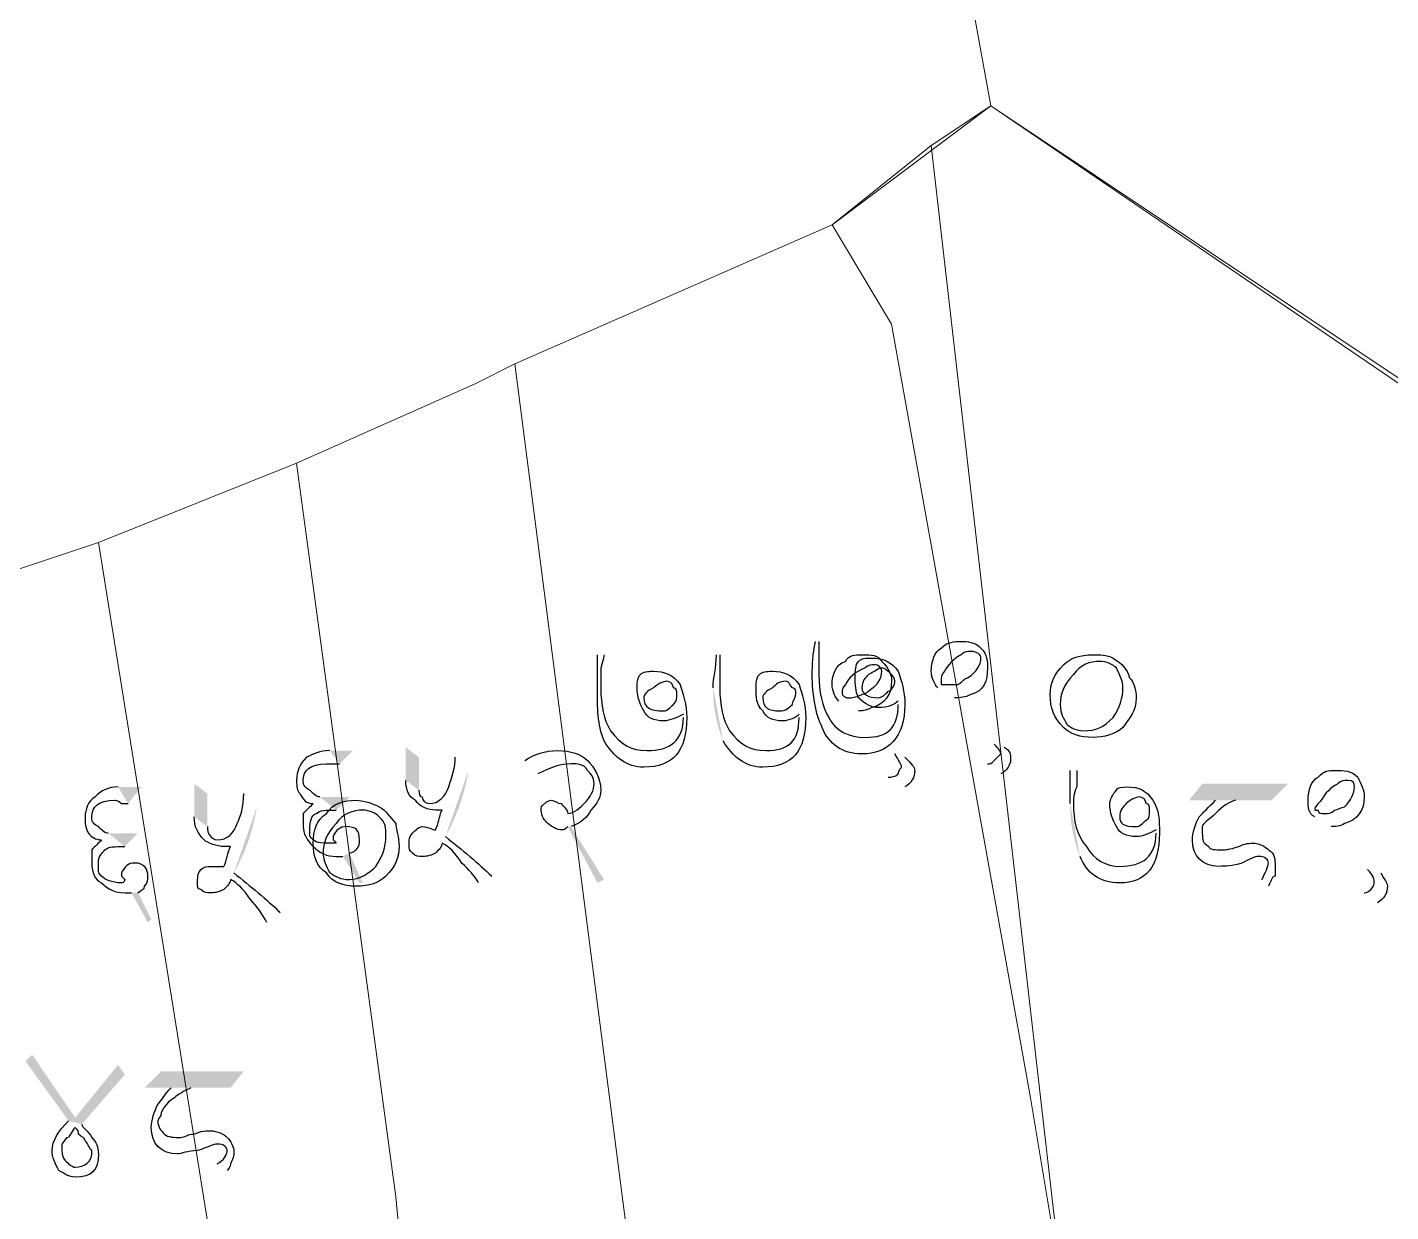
# Model space of a CAD drawing. Header units: metres. Extents: x 345912 to 349030, y 3061206 to 3061792.
# Drawn here: x 346026.87 to 346047.83, y 3061338.03 to 3061356.23 of the extents above; entities that cross this region are included whole.
import ezdxf

# ---------------------------------------------------------------- set-up
doc = ezdxf.new("R2010")
doc.units = ezdxf.units.M
doc.header["$MEASUREMENT"] = 0
doc.layers.add('PDF5_Geometry', color=7, linetype='Continuous')
doc.layers.add('PDF5_Solid Fills', color=7, linetype='Continuous')

msp = doc.modelspace()

# ---------------------------------------------------------------- hatches: boundary and pattern name
at = {"layer": 'PDF5_Solid Fills', "transparency": 33554559}
h = msp.add_hatch(color=256, dxfattribs=at)
h.paths.add_polyline_path([(346035.63413, 3061346.58483), (346035.73573, 3061346.58483)], flags=0)
h.paths.add_polyline_path([(346036.95493, 3061345.61963), (346036.95493, 3061345.67043)], flags=0)
h.paths.add_polyline_path([(346037.41213, 3061346.07683, 0.09913524), (346037.56453, 3061345.26403)], flags=0)
h.paths.add_polyline_path([(346037.46293, 3061346.58483), (346037.51373, 3061346.58483)], flags=0)
h.paths.add_polyline_path([(346038.73293, 3061345.61963), (346038.73293, 3061345.67043)], flags=0)
h.paths.add_polyline_path([(346039.64733, 3061345.72123), (346040.35853, 3061345.01003)], flags=0)
h.paths.add_polyline_path([(346040.35853, 3061344.55283), (346040.10453, 3061344.70523)], flags=0)
h.paths.add_polyline_path([(346040.20613, 3061345.06083), (346039.34253, 3061345.87363)], flags=0)
h = msp.add_hatch(color=256, dxfattribs=at)
h.paths.add_polyline_path([(346031.67174, 3061344.90844), (346031.87494, 3061345.11164), (346031.51934, 3061345.11164)], flags=0)
h.paths.add_polyline_path([(346031.72254, 3061343.48604), (346031.97654, 3061343.07964), (346032.02734, 3061343.07964), (346031.82414, 3061343.53684)], flags=0)
h.paths.add_polyline_path([(346031.62094, 3061344.19724), (346031.82414, 3061344.40044), (346031.36694, 3061344.40044)], flags=0)
h.paths.add_polyline_path([(346033.44974, 3061345.01004), (346033.65294, 3061344.80684)], flags=0)
h.paths.add_polyline_path([(346033.29734, 3061343.79084, 0.08894398), (346033.65294, 3061344.80684)], flags=0)
h.paths.add_polyline_path([(346034.00854, 3061343.18124), (346033.80534, 3061343.07964)], flags=0)
h.paths.add_polyline_path([(346032.68774, 3061344.65444), (346032.68774, 3061345.16244), (346032.89094, 3061345.01004), (346032.89094, 3061344.50204)], flags=0)
h.paths.add_polyline_path([(346034.71974, 3061344.75604), (346034.51654, 3061344.95924)], flags=0)
h.paths.add_polyline_path([(346035.22774, 3061343.94324), (346035.73574, 3061343.13044), (346035.63414, 3061343.07964), (346035.17694, 3061343.94324)], flags=0)
h = msp.add_hatch(color=256, dxfattribs=at)
h.paths.add_polyline_path([(346042.89854, 3061344.29884, 0.09913524), (346043.05094, 3061343.48604)], flags=0)
h.paths.add_polyline_path([(346042.89854, 3061344.80684), (346043.00014, 3061344.80684)], flags=0)
h.paths.add_polyline_path([(346044.21934, 3061343.84164), (346044.21934, 3061343.89244)], flags=0)
h.paths.add_polyline_path([(346045.13374, 3061344.34964), (346044.72734, 3061344.34964), (346044.93054, 3061344.60364), (346046.25134, 3061344.60364), (346045.99734, 3061344.34964), (346045.43854, 3061344.34964)], flags=0)
h.paths.add_polyline_path([(346045.94654, 3061343.02884), (346045.84494, 3061343.13044)], flags=0)
h.paths.add_polyline_path([(346046.91174, 3061343.94324), (346047.67374, 3061343.23204)], flags=0)
h.paths.add_polyline_path([(346047.62294, 3061342.77484), (346047.41974, 3061342.92724)], flags=0)
h.paths.add_polyline_path([(346047.47054, 3061343.28284), (346046.65774, 3061344.09564)], flags=0)
h = msp.add_hatch(color=256, dxfattribs=at)
h.paths.add_polyline_path([(346028.42054, 3061344.29884), (346028.62374, 3061344.55284), (346028.26814, 3061344.55284)], flags=0)
h.paths.add_polyline_path([(346028.47134, 3061342.92724), (346028.72534, 3061342.47004), (346028.77614, 3061342.52084), (346028.57294, 3061342.92724)], flags=0)
h.paths.add_polyline_path([(346028.36974, 3061343.63844), (346028.57294, 3061343.84164), (346028.11574, 3061343.84164)], flags=0)
h.paths.add_polyline_path([(346030.19854, 3061344.45124), (346030.40174, 3061344.24804)], flags=0)
h.paths.add_polyline_path([(346030.04614, 3061343.23204, 0.08894398), (346030.40174, 3061344.24804)], flags=0)
h.paths.add_polyline_path([(346030.75734, 3061342.62244), (346030.55414, 3061342.47004)], flags=0)
h.paths.add_polyline_path([(346029.43654, 3061344.09564), (346029.43654, 3061344.60364), (346029.63974, 3061344.45124), (346029.63974, 3061343.94324)], flags=0)
h = msp.add_hatch(color=256, dxfattribs=at)
h.paths.add_polyline_path([(346025.82974, 3061340.18403), (346026.08374, 3061340.43803), (346025.67734, 3061340.43803)], flags=0)
h.paths.add_polyline_path([(346025.88054, 3061338.81243), (346026.13454, 3061338.35523), (346026.18534, 3061338.40603), (346025.98214, 3061338.81243)], flags=0)
h.paths.add_polyline_path([(346025.77894, 3061339.52363), (346025.98214, 3061339.72683), (346025.52494, 3061339.72683)], flags=0)
h.paths.add_polyline_path([(346027.50614, 3061339.42203), (346026.84574, 3061340.33643), (346026.94734, 3061340.43803), (346027.60774, 3061339.47283), (346028.26814, 3061340.28563), (346028.36974, 3061340.13323), (346027.70934, 3061339.37123)], flags=0)
h.paths.add_polyline_path([(346029.08094, 3061339.93003), (346028.67454, 3061339.93003), (346028.92854, 3061340.18403), (346030.19854, 3061340.18403), (346029.99534, 3061339.93003), (346029.38574, 3061339.93003)], flags=0)
h.paths.add_polyline_path([(346029.94454, 3061338.66003), (346029.79214, 3061338.76163)], flags=0)

# ---------------------------------------------------------------- linework, layer by layer
at = {"layer": 'PDF5_Geometry', "lineweight": 9}
for points in [[(346046.25134, 3061383.36403), (346053.26174, 3061377.87764), (346055.09054, 3061376.04884), (346054.78574, 3061362.94243), (346053.56653, 3061357.45604), (346052.34733, 3061348.61683), (346049.29933, 3061349.83604), (346041.67933, 3061355.01764), (346040.46013, 3061361.72324), (346039.85054, 3061369.64803), (346041.67933, 3061377.26803), (346042.28894, 3061382.44963), (346042.89854, 3061385.49764)], [(346046.25134, 3061383.36403), (346053.26174, 3061377.87764), (346055.09054, 3061376.04884), (346054.78574, 3061362.94243), (346053.56653, 3061357.45604), (346052.34733, 3061348.61683), (346049.29933, 3061349.83604), (346041.67933, 3061355.01764), (346040.46013, 3061361.72324), (346039.85054, 3061369.64803), (346041.67933, 3061377.26803), (346042.28894, 3061382.44963), (346042.89854, 3061385.49764)], [(346049.90894, 3061336.72963), (346042.89854, 3061335.81523), (346040.76494, 3061354.40803), (346041.67933, 3061355.01764), (346048.08013, 3061350.75044)], [(346049.90894, 3061336.72963), (346042.89854, 3061335.81523), (346040.76494, 3061354.40803), (346041.67933, 3061355.01764), (346048.08013, 3061350.75044)], [(346042.89854, 3061335.81523), (346042.89854, 3061336.12004), (346042.28894, 3061339.77764), (346040.15534, 3061351.66485), (346039.24094, 3061353.18884), (346040.76494, 3061354.40803)], [(346042.89854, 3061335.81523), (346042.89854, 3061336.12004), (346042.28894, 3061339.77764), (346040.15534, 3061351.66485), (346039.24094, 3061353.18884), (346040.76494, 3061354.40803)], [(346042.89854, 3061335.81523), (346043.50814, 3061333.37683), (346036.80254, 3061332.15764), (346034.36414, 3061351.05523), (346039.24094, 3061353.18884), (346040.15534, 3061351.66485), (346042.28894, 3061339.77764), (346042.89854, 3061336.12004)], [(346042.89854, 3061335.81523), (346043.50814, 3061333.37683), (346036.80254, 3061332.15764), (346034.36414, 3061351.05523), (346039.24094, 3061353.18884), (346040.15534, 3061351.66485), (346042.28894, 3061339.77764), (346042.89854, 3061336.12004)], [(346036.80254, 3061332.15764), (346033.44974, 3061331.54803), (346033.14494, 3061331.85284), (346032.53534, 3061338.25365), (346031.01134, 3061349.53123), (346033.75454, 3061350.75044), (346034.36414, 3061351.05523)], [(346036.80254, 3061332.15764), (346033.44974, 3061331.54803), (346033.14494, 3061331.85284), (346032.53534, 3061338.25365), (346031.01134, 3061349.53123), (346033.75454, 3061350.75044), (346034.36414, 3061351.05523)], [(346033.44974, 3061331.54803), (346030.70653, 3061331.24324), (346027.96334, 3061348.31205), (346031.01134, 3061349.53123), (346032.53534, 3061338.25365), (346033.14494, 3061331.85284)], [(346033.44974, 3061331.54803), (346030.70653, 3061331.24324), (346027.96334, 3061348.31205), (346031.01134, 3061349.53123), (346032.53534, 3061338.25365), (346033.14494, 3061331.85284)], [(346030.70653, 3061331.24324), (346028.57293, 3061330.93844), (346026.74414, 3061330.63365), (346025.22013, 3061347.39764), (346027.96334, 3061348.31205)], [(346030.70653, 3061331.24324), (346028.57293, 3061330.93844), (346026.74414, 3061330.63365), (346025.22013, 3061347.39764), (346027.96334, 3061348.31205)]]:
    msp.add_lwpolyline(points, close=True, dxfattribs=at)
msp.add_lwpolyline([(346040.46013, 3061361.72324), (346041.67933, 3061355.01764), (346039.24094, 3061353.18884), (346034.36414, 3061351.05523), (346033.75454, 3061350.75044), (346031.01134, 3061349.53123), (346027.96334, 3061348.31205), (346025.22013, 3061347.39764), (346020.03854, 3061345.26403), (346018.20974, 3061345.26403), (346017.90494, 3061345.26403), (346017.90494, 3061344.95925), (346017.60013, 3061344.95925), (346016.99054, 3061344.95925), (346016.68574, 3061344.95925), (346016.38094, 3061344.95925), (346013.02814, 3061344.34963), (346011.80894, 3061343.13044), (346011.50414, 3061341.30164), (346009.98013, 3061340.38724)], dxfattribs=at)
msp.add_lwpolyline([(346040.46013, 3061361.72324), (346041.67933, 3061355.01764), (346039.24094, 3061353.18884), (346034.36414, 3061351.05523), (346033.75454, 3061350.75044), (346031.01134, 3061349.53123), (346027.96334, 3061348.31205), (346025.22013, 3061347.39764), (346020.03854, 3061345.26403), (346018.20974, 3061345.26403), (346017.90494, 3061345.26403), (346017.90494, 3061344.95925), (346017.60013, 3061344.95925), (346016.99054, 3061344.95925), (346016.68574, 3061344.95925), (346016.38094, 3061344.95925), (346013.02814, 3061344.34963), (346011.80894, 3061343.13044), (346011.50414, 3061341.30164), (346009.98013, 3061340.38724)], dxfattribs=at)
at = {"layer": 'PDF5_Geometry', "lineweight": 25}
for points in [[(346038.93613, 3061346.28005), (346038.93613, 3061346.43245), (346038.93613, 3061346.58485), (346038.98693, 3061346.78805)], [(346039.03773, 3061346.78805), (346039.03773, 3061346.73725), (346039.03773, 3061346.63565), (346039.03773, 3061346.53405)], [(346040.91733, 3061346.68645), (346041.01893, 3061346.78805), (346041.12053, 3061346.78805), (346041.22213, 3061346.78805)], [(346041.22213, 3061346.78805), (346041.32373, 3061346.78805), (346041.42533, 3061346.78805), (346041.52693, 3061346.68645)], [(346035.63413, 3061346.07683), (346035.63413, 3061346.22923), (346035.63413, 3061346.38163), (346035.63413, 3061346.58483)], [(346035.73573, 3061346.58483), (346035.73573, 3061346.53403), (346035.68493, 3061346.43243), (346035.68493, 3061346.33083)], [(346037.41213, 3061346.07683), (346037.41213, 3061346.22923), (346037.46293, 3061346.38163), (346037.46293, 3061346.58483)], [(346037.51373, 3061346.58483), (346037.51373, 3061346.53403), (346037.51373, 3061346.43243), (346037.51373, 3061346.33083)], [(346039.44413, 3061346.48323), (346039.49493, 3061346.58483), (346039.59653, 3061346.58483), (346039.69813, 3061346.58483)], [(346039.69813, 3061346.58483), (346039.85053, 3061346.58483), (346039.95213, 3061346.58483), (346040.00293, 3061346.48323)], [(346040.76493, 3061346.33085), (346040.76493, 3061346.48325), (346040.81573, 3061346.63565), (346040.91733, 3061346.68645)], [(346041.22213, 3061346.58485), (346041.12053, 3061346.53405), (346041.01893, 3061346.43245), (346040.96813, 3061346.33085)], [(346041.37453, 3061346.63565), (346041.32373, 3061346.63565), (346041.27293, 3061346.63565), (346041.22213, 3061346.58485)], [(346041.52693, 3061346.53405), (346041.52693, 3061346.58485), (346041.47613, 3061346.63565), (346041.37453, 3061346.63565)], [(346041.52693, 3061346.68645), (346041.62853, 3061346.58485), (346041.62853, 3061346.48325), (346041.62853, 3061346.38165)], [(346042.79693, 3061346.43245), (346042.89853, 3061346.53405), (346043.05093, 3061346.58485), (346043.25413, 3061346.58485)], [(346043.25413, 3061346.58485), (346043.35573, 3061346.58485), (346043.45733, 3061346.58485), (346043.55893, 3061346.53405)], [(346039.03773, 3061346.53405), (346039.03773, 3061346.43245), (346039.03773, 3061346.33085), (346039.03773, 3061346.28005)], [(346039.24093, 3061346.12763), (346039.24093, 3061346.28003), (346039.29173, 3061346.43243), (346039.44413, 3061346.48323)], [(346039.74893, 3061346.38163), (346039.59653, 3061346.33083), (346039.49493, 3061346.22923), (346039.44413, 3061346.12763)], [(346039.59653, 3061346.22925), (346039.59653, 3061346.33085), (346039.59653, 3061346.43245), (346039.64733, 3061346.48325)], [(346039.64733, 3061346.48325), (346039.69813, 3061346.53405), (346039.74893, 3061346.53405), (346039.85053, 3061346.53405)], [(346039.90133, 3061346.43243), (346039.85053, 3061346.43243), (346039.79973, 3061346.43243), (346039.74893, 3061346.38163)], [(346040.00293, 3061346.38165), (346039.95213, 3061346.38165), (346039.90133, 3061346.33085), (346039.79973, 3061346.28005)], [(346039.85053, 3061346.53405), (346040.00293, 3061346.53405), (346040.15533, 3061346.48325), (346040.25693, 3061346.33085)], [(346040.00293, 3061346.33083), (346040.00293, 3061346.38163), (346039.95213, 3061346.43243), (346039.90133, 3061346.43243)], [(346040.00293, 3061346.48323), (346040.10453, 3061346.38163), (346040.15533, 3061346.28003), (346040.15533, 3061346.17843)], [(346040.15533, 3061346.28005), (346040.10453, 3061346.33085), (346040.05373, 3061346.38165), (346040.00293, 3061346.38165)], [(346041.32373, 3061346.22925), (346041.47613, 3061346.33085), (346041.52693, 3061346.43245), (346041.52693, 3061346.53405)], [(346041.62853, 3061346.38165), (346041.62853, 3061346.17845), (346041.57773, 3061346.02605), (346041.37453, 3061345.97525)], [(346042.59373, 3061345.97525), (346042.59373, 3061346.12765), (346042.64453, 3061346.28005), (346042.79693, 3061346.43245)], [(346043.35573, 3061346.48325), (346043.20333, 3061346.48325), (346043.05093, 3061346.43245), (346042.94933, 3061346.28005)], [(346043.60973, 3061346.38165), (346043.55893, 3061346.43245), (346043.45733, 3061346.48325), (346043.35573, 3061346.48325)], [(346043.55893, 3061346.53405), (346043.71133, 3061346.43245), (346043.76213, 3061346.38165), (346043.81293, 3061346.22925)], [(346043.71133, 3061346.07685), (346043.71133, 3061346.17845), (346043.66053, 3061346.28005), (346043.60973, 3061346.38165)], [(346035.68493, 3061346.33083), (346035.68493, 3061346.22923), (346035.68493, 3061346.12763), (346035.68493, 3061346.07683)], [(346036.24373, 3061346.07683), (346036.24373, 3061346.12763), (346036.24373, 3061346.22923), (346036.29453, 3061346.28003)], [(346036.29453, 3061346.28003), (346036.34533, 3061346.33083), (346036.39613, 3061346.33083), (346036.49773, 3061346.33083)], [(346036.49773, 3061346.33083), (346036.65013, 3061346.33083), (346036.80253, 3061346.28003), (346036.90413, 3061346.12763)], [(346036.70093, 3061346.17843), (346036.65013, 3061346.17843), (346036.54853, 3061346.12763), (346036.49773, 3061346.07683)], [(346036.80253, 3061346.07683), (346036.80253, 3061346.12763), (346036.75173, 3061346.17843), (346036.70093, 3061346.17843)], [(346037.51373, 3061346.33083), (346037.51373, 3061346.22923), (346037.51373, 3061346.12763), (346037.51373, 3061346.07683)], [(346038.07253, 3061346.07683), (346038.07253, 3061346.12763), (346038.07253, 3061346.22923), (346038.12333, 3061346.28003)], [(346038.12333, 3061346.28003), (346038.17413, 3061346.33083), (346038.22493, 3061346.33083), (346038.32653, 3061346.33083)], [(346038.32653, 3061346.33083), (346038.47893, 3061346.33083), (346038.63133, 3061346.28003), (346038.73293, 3061346.12763)], [(346038.52973, 3061346.17843), (346038.42813, 3061346.17843), (346038.37733, 3061346.12763), (346038.32653, 3061346.07683)], [(346038.63133, 3061346.07683), (346038.58053, 3061346.12763), (346038.58053, 3061346.17843), (346038.52973, 3061346.17843)], [(346039.08853, 3061345.46725), (346038.98693, 3061345.67045), (346038.93613, 3061345.97525), (346038.93613, 3061346.28005)], [(346039.03773, 3061346.28005), (346039.03773, 3061346.02605), (346039.08853, 3061345.77205), (346039.19013, 3061345.61965)], [(346039.64733, 3061345.92445), (346039.59653, 3061346.02605), (346039.59653, 3061346.12765), (346039.59653, 3061346.22925)], [(346039.79973, 3061346.28005), (346039.74893, 3061346.22925), (346039.69813, 3061346.17845), (346039.69813, 3061346.07685)], [(346039.79973, 3061346.02603), (346039.95213, 3061346.12763), (346040.00293, 3061346.22923), (346040.00293, 3061346.33083)], [(346040.15533, 3061346.17843), (346040.15533, 3061345.97523), (346040.05373, 3061345.82283), (346039.85053, 3061345.77203)], [(346040.10453, 3061346.02605), (346040.15533, 3061346.02605), (346040.20613, 3061346.12765), (346040.20613, 3061346.17845)], [(346040.20613, 3061346.17845), (346040.20613, 3061346.22925), (346040.15533, 3061346.28005), (346040.15533, 3061346.28005)], [(346040.25693, 3061346.33085), (346040.30773, 3061346.17845), (346040.35853, 3061346.02605), (346040.35853, 3061345.82285)], [(346040.86653, 3061346.07685), (346040.81573, 3061346.12765), (346040.76493, 3061346.22925), (346040.76493, 3061346.33085)], [(346040.96813, 3061346.33085), (346040.91733, 3061346.28005), (346040.91733, 3061346.22925), (346040.91733, 3061346.17845)], [(346040.91733, 3061346.17845), (346040.91733, 3061346.17845), (346040.91733, 3061346.17845), (346040.91733, 3061346.12765)], [(346041.17133, 3061346.12765), (346041.27293, 3061346.17845), (346041.27293, 3061346.22925), (346041.32373, 3061346.22925)], [(346042.94933, 3061346.28005), (346042.79693, 3061346.12765), (346042.74613, 3061345.97525), (346042.74613, 3061345.82285)], [(346043.81293, 3061346.22925), (346043.86373, 3061346.17845), (346043.91453, 3061346.07685), (346043.91453, 3061345.92445)], [(346035.73573, 3061345.26403), (346035.63413, 3061345.51803), (346035.63413, 3061345.77203), (346035.63413, 3061346.07683)], [(346035.68493, 3061346.07683), (346035.68493, 3061345.82283), (346035.73573, 3061345.56883), (346035.83733, 3061345.41643)], [(346036.34533, 3061345.72123), (346036.29453, 3061345.82283), (346036.24373, 3061345.92443), (346036.24373, 3061346.07683)], [(346036.49773, 3061346.07683), (346036.39613, 3061346.02603), (346036.34533, 3061345.97523), (346036.34533, 3061345.92443)], [(346036.85333, 3061345.97523), (346036.85333, 3061346.02603), (346036.85333, 3061346.07683), (346036.80253, 3061346.07683)], [(346036.80253, 3061345.82283), (346036.85333, 3061345.87363), (346036.85333, 3061345.92443), (346036.85333, 3061345.97523)], [(346036.90413, 3061346.12763), (346036.95493, 3061345.97523), (346037.00573, 3061345.82283), (346037.00573, 3061345.61963)], [(346037.51373, 3061346.07683), (346037.51373, 3061345.82283), (346037.56453, 3061345.56883), (346037.66613, 3061345.41643)], [(346038.17413, 3061345.72123), (346038.07253, 3061345.82283), (346038.07253, 3061345.92443), (346038.07253, 3061346.07683)], [(346038.32653, 3061346.07683), (346038.22493, 3061346.02603), (346038.17413, 3061345.97523), (346038.17413, 3061345.92443)], [(346038.68213, 3061345.97523), (346038.68213, 3061346.02603), (346038.68213, 3061346.07683), (346038.63133, 3061346.07683)], [(346038.63133, 3061345.82283), (346038.63133, 3061345.87363), (346038.68213, 3061345.92443), (346038.68213, 3061345.97523)], [(346038.73293, 3061346.12763), (346038.78373, 3061345.97523), (346038.83453, 3061345.82283), (346038.83453, 3061345.61963)], [(346039.34253, 3061345.87363), (346039.29173, 3061345.92443), (346039.24093, 3061346.02603), (346039.24093, 3061346.12763)], [(346039.44413, 3061346.12763), (346039.39333, 3061346.07683), (346039.39333, 3061346.02603), (346039.39333, 3061346.02603)], [(346039.39333, 3061346.02603), (346039.39333, 3061345.97523), (346039.39333, 3061345.97523), (346039.39333, 3061345.97523)], [(346039.39333, 3061345.97523), (346039.44413, 3061345.92443), (346039.44413, 3061345.92443), (346039.49493, 3061345.92443)], [(346039.49493, 3061345.92443), (346039.54573, 3061345.92443), (346039.59653, 3061345.92443), (346039.69813, 3061345.97523)], [(346039.69813, 3061346.07685), (346039.69813, 3061345.97525), (346039.79973, 3061345.92445), (346039.95213, 3061345.92445)], [(346039.69813, 3061345.97523), (346039.74893, 3061345.97523), (346039.79973, 3061346.02603), (346039.79973, 3061346.02603)], [(346039.95213, 3061345.92445), (346040.00293, 3061345.92445), (346040.05373, 3061345.97525), (346040.10453, 3061346.02605)], [(346040.91733, 3061346.12765), (346040.96813, 3061346.12765), (346040.96813, 3061346.12765), (346041.01893, 3061346.12765)], [(346041.01893, 3061346.12765), (346041.06973, 3061346.12765), (346041.12053, 3061346.12765), (346041.17133, 3061346.12765)], [(346041.37453, 3061345.97525), (346041.27293, 3061345.92445), (346041.22213, 3061345.92445), (346041.12053, 3061345.92445)], [(346042.79693, 3061345.46725), (346042.64453, 3061345.61965), (346042.59373, 3061345.77205), (346042.59373, 3061345.97525)], [(346043.55893, 3061345.61965), (346043.66053, 3061345.77205), (346043.71133, 3061345.92445), (346043.71133, 3061346.07685)], [(346036.34533, 3061345.92443), (346036.34533, 3061345.77203), (346036.44693, 3061345.72123), (346036.65013, 3061345.72123)], [(346036.65013, 3061345.72123), (346036.70093, 3061345.72123), (346036.75173, 3061345.77203), (346036.80253, 3061345.82283)], [(346038.17413, 3061345.92443), (346038.17413, 3061345.77203), (346038.27573, 3061345.72123), (346038.42813, 3061345.72123)], [(346038.42813, 3061345.72123), (346038.52973, 3061345.72123), (346038.58053, 3061345.77203), (346038.63133, 3061345.82283)], [(346039.95213, 3061345.77205), (346039.85053, 3061345.77205), (346039.74893, 3061345.82285), (346039.64733, 3061345.92445)], [(346039.85053, 3061345.77203), (346039.74893, 3061345.72123), (346039.69813, 3061345.72123), (346039.64733, 3061345.72123)], [(346040.35853, 3061345.82285), (346040.35853, 3061345.31485), (346040.10453, 3061345.06085), (346039.69813, 3061345.06085)], [(346039.74893, 3061345.31485), (346040.10453, 3061345.31485), (346040.25693, 3061345.46725), (346040.25693, 3061345.82285)], [(346040.25693, 3061345.87365), (346040.20613, 3061345.82285), (346040.10453, 3061345.77205), (346039.95213, 3061345.77205)], [(346042.74613, 3061345.82285), (346042.74613, 3061345.67045), (346042.79693, 3061345.61965), (346042.84773, 3061345.51805)], [(346043.91453, 3061345.92445), (346043.91453, 3061345.72125), (346043.81293, 3061345.61965), (346043.71133, 3061345.46725)], [(346036.65013, 3061345.56883), (346036.49773, 3061345.56883), (346036.39613, 3061345.61963), (346036.34533, 3061345.72123)], [(346037.00573, 3061345.61963), (346037.00573, 3061345.11163), (346036.80253, 3061344.85763), (346036.34533, 3061344.85763)], [(346036.39613, 3061345.11163), (346036.75173, 3061345.11163), (346036.95493, 3061345.26403), (346036.95493, 3061345.61963)], [(346036.95493, 3061345.67043), (346036.85333, 3061345.61963), (346036.75173, 3061345.56883), (346036.65013, 3061345.56883)], [(346038.47893, 3061345.56883), (346038.32653, 3061345.56883), (346038.22493, 3061345.61963), (346038.17413, 3061345.72123)], [(346038.83453, 3061345.61963), (346038.83453, 3061345.11163), (346038.63133, 3061344.85763), (346038.17413, 3061344.85763)], [(346038.22493, 3061345.11163), (346038.58053, 3061345.11163), (346038.73293, 3061345.26403), (346038.73293, 3061345.61963)], [(346038.73293, 3061345.67043), (346038.68213, 3061345.61963), (346038.58053, 3061345.56883), (346038.47893, 3061345.56883)], [(346039.19013, 3061345.61965), (346039.29173, 3061345.41645), (346039.49493, 3061345.31485), (346039.74893, 3061345.31485)], [(346043.10173, 3061345.41645), (346043.30493, 3061345.41645), (346043.40653, 3061345.46725), (346043.55893, 3061345.61965)], [(346035.83733, 3061345.41643), (346035.98973, 3061345.21323), (346036.14213, 3061345.11163), (346036.39613, 3061345.11163)], [(346037.66613, 3061345.41643), (346037.81853, 3061345.21323), (346037.97093, 3061345.11163), (346038.22493, 3061345.11163)], [(346039.69813, 3061345.06085), (346039.39333, 3061345.06085), (346039.19013, 3061345.21325), (346039.08853, 3061345.46725)], [(346043.25413, 3061345.31485), (346043.05093, 3061345.31485), (346042.89853, 3061345.36565), (346042.79693, 3061345.46725)], [(346042.84773, 3061345.51805), (346042.89853, 3061345.46725), (346043.00013, 3061345.41645), (346043.10173, 3061345.41645)], [(346043.71133, 3061345.46725), (346043.60973, 3061345.36565), (346043.40653, 3061345.31485), (346043.25413, 3061345.31485)], [(346031.51934, 3061345.11164), (346031.36694, 3061345.11164), (346031.26534, 3061345.06084), (346031.16374, 3061345.01004)], [(346034.51654, 3061344.95924), (346034.66894, 3061345.06084), (346034.82134, 3061345.11164), (346035.02454, 3061345.11164)], [(346035.02454, 3061345.11164), (346035.22774, 3061345.11164), (346035.38014, 3061345.06084), (346035.48174, 3061344.95924)], [(346036.34533, 3061344.85763), (346036.09133, 3061344.85763), (346035.88813, 3061345.01003), (346035.73573, 3061345.26403)], [(346038.17413, 3061344.85763), (346037.92013, 3061344.85763), (346037.71693, 3061345.01003), (346037.56453, 3061345.26403)], [(346041.83173, 3061345.06085), (346041.83173, 3061345.11165), (346041.78093, 3061345.16245), (346041.73013, 3061345.21325)], [(346041.88253, 3061345.16245), (346041.98413, 3061345.11165), (346041.98413, 3061345.06085), (346041.98413, 3061344.95925)], [(346031.16374, 3061345.01004), (346031.06214, 3061344.90844), (346031.01134, 3061344.80684), (346031.01134, 3061344.65444)], [(346031.11294, 3061344.65444), (346031.11294, 3061344.80684), (346031.21454, 3061344.90844), (346031.46854, 3061344.90844)], [(346031.46854, 3061344.90844), (346031.46854, 3061344.90844), (346031.51934, 3061344.90844), (346031.57014, 3061344.90844)], [(346031.57014, 3061344.90844), (346031.62094, 3061344.90844), (346031.67174, 3061344.90844), (346031.67174, 3061344.90844)], [(346033.34814, 3061344.55284), (346033.39894, 3061344.70524), (346033.44974, 3061344.85764), (346033.44974, 3061345.01004)], [(346035.22774, 3061344.90844), (346035.07534, 3061344.90844), (346034.92294, 3061344.85764), (346034.71974, 3061344.75604)], [(346035.48174, 3061344.80684), (346035.43094, 3061344.90844), (346035.32934, 3061344.90844), (346035.22774, 3061344.90844)], [(346035.48174, 3061344.95924), (346035.58334, 3061344.85764), (346035.68494, 3061344.70524), (346035.68494, 3061344.50204)], [(346040.30773, 3061344.85763), (346040.30773, 3061344.90843), (346040.25693, 3061344.95923), (346040.20613, 3061345.06083)], [(346040.35853, 3061345.01003), (346040.46013, 3061344.90843), (346040.51093, 3061344.85763), (346040.51093, 3061344.80683)], [(346041.62853, 3061344.90845), (346041.67933, 3061344.90845), (346041.67933, 3061344.90845), (346041.73013, 3061344.95925)], [(346041.73013, 3061344.95925), (346041.78093, 3061345.01005), (346041.83173, 3061345.06085), (346041.83173, 3061345.06085)], [(346041.98413, 3061344.95925), (346041.98413, 3061344.90845), (346041.93333, 3061344.80685), (346041.83173, 3061344.75605)], [(346035.58334, 3061344.60364), (346035.58334, 3061344.70524), (346035.53254, 3061344.75604), (346035.48174, 3061344.80684)], [(346040.10453, 3061344.70523), (346040.15533, 3061344.70523), (346040.20613, 3061344.70523), (346040.25693, 3061344.75603)], [(346040.25693, 3061344.75603), (346040.25693, 3061344.80683), (346040.30773, 3061344.85763), (346040.30773, 3061344.85763)], [(346040.51093, 3061344.80683), (346040.51093, 3061344.70523), (346040.46013, 3061344.60363), (346040.35853, 3061344.55283)], [(346042.89854, 3061344.29884), (346042.89854, 3061344.45124), (346042.89854, 3061344.60364), (346042.89854, 3061344.80684)], [(346043.00014, 3061344.80684), (346043.00014, 3061344.75604), (346043.00014, 3061344.65444), (346043.00014, 3061344.55284)], [(346046.55614, 3061344.34964), (346046.55614, 3061344.50204), (346046.60694, 3061344.65444), (346046.70854, 3061344.70524)], [(346046.70854, 3061344.70524), (346046.81014, 3061344.80684), (346046.86094, 3061344.80684), (346046.96254, 3061344.80684)], [(346046.96254, 3061344.80684), (346047.11494, 3061344.80684), (346047.21654, 3061344.80684), (346047.31814, 3061344.70524)], [(346047.31814, 3061344.70524), (346047.36894, 3061344.60364), (346047.41974, 3061344.50204), (346047.41974, 3061344.40044)], [(346028.26814, 3061344.55284), (346028.11574, 3061344.55284), (346028.01414, 3061344.50204), (346027.91254, 3061344.40044)], [(346031.01134, 3061344.65444), (346031.01134, 3061344.55284), (346031.01134, 3061344.50204), (346031.06214, 3061344.45124)], [(346031.21454, 3061344.50204), (346031.11294, 3061344.55284), (346031.11294, 3061344.60364), (346031.11294, 3061344.65444)], [(346031.36694, 3061344.40044), (346031.31614, 3061344.40044), (346031.26534, 3061344.45124), (346031.21454, 3061344.50204)], [(346032.84014, 3061344.34964), (346032.73854, 3061344.40044), (346032.68774, 3061344.50204), (346032.68774, 3061344.65444)], [(346032.89094, 3061344.50204), (346032.89094, 3061344.45124), (346032.89094, 3061344.40044), (346032.94174, 3061344.40044)], [(346033.04334, 3061344.29884), (346033.19574, 3061344.29884), (346033.29734, 3061344.40044), (346033.34814, 3061344.55284)], [(346035.43094, 3061344.29884), (346035.53254, 3061344.40044), (346035.58334, 3061344.50204), (346035.58334, 3061344.60364)], [(346035.68494, 3061344.50204), (346035.68494, 3061344.40044), (346035.63414, 3061344.29884), (346035.53254, 3061344.19724)], [(346043.00014, 3061344.55284), (346042.94934, 3061344.45124), (346042.94934, 3061344.34964), (346042.94934, 3061344.29884)], [(346043.50814, 3061344.29884), (346043.50814, 3061344.34964), (346043.55894, 3061344.45124), (346043.60974, 3061344.50204)], [(346043.60974, 3061344.50204), (346043.60974, 3061344.55284), (346043.71134, 3061344.55284), (346043.76214, 3061344.55284)], [(346043.76214, 3061344.55284), (346043.96534, 3061344.55284), (346044.06694, 3061344.50204), (346044.16854, 3061344.34964)], [(346047.01334, 3061344.60364), (346046.91174, 3061344.55284), (346046.81014, 3061344.45124), (346046.75934, 3061344.34964)], [(346047.16574, 3061344.65444), (346047.11494, 3061344.65444), (346047.06414, 3061344.65444), (346047.01334, 3061344.60364)], [(346047.11494, 3061344.24804), (346047.21654, 3061344.34964), (346047.26734, 3061344.45124), (346047.26734, 3061344.55284)], [(346047.26734, 3061344.55284), (346047.26734, 3061344.60364), (346047.26734, 3061344.65444), (346047.16574, 3061344.65444)], [(346027.91254, 3061344.40044), (346027.81094, 3061344.34964), (346027.76014, 3061344.19724), (346027.76014, 3061344.09564)], [(346027.86174, 3061344.09564), (346027.86174, 3061344.24804), (346027.96334, 3061344.34964), (346028.21734, 3061344.34964)], [(346028.21734, 3061344.34964), (346028.21734, 3061344.34964), (346028.26814, 3061344.34964), (346028.31894, 3061344.29884)], [(346028.31894, 3061344.29884), (346028.36974, 3061344.29884), (346028.42054, 3061344.29884), (346028.42054, 3061344.29884)], [(346030.09694, 3061343.99404), (346030.14774, 3061344.09564), (346030.19854, 3061344.24804), (346030.19854, 3061344.45124)], [(346031.06214, 3061344.45124), (346031.11294, 3061344.34964), (346031.16374, 3061344.29884), (346031.26534, 3061344.29884)], [(346031.26534, 3061344.29884), (346031.21454, 3061344.24804), (346031.16374, 3061344.19724), (346031.11294, 3061344.14644)], [(346031.46854, 3061344.14644), (346031.57014, 3061344.29884), (346031.72254, 3061344.34964), (346031.92574, 3061344.34964)], [(346031.92574, 3061344.34964), (346032.02734, 3061344.34964), (346032.17974, 3061344.29884), (346032.28134, 3061344.24804)], [(346033.14494, 3061344.19724), (346033.04334, 3061344.19724), (346032.89094, 3061344.24804), (346032.84014, 3061344.34964)], [(346032.94174, 3061344.40044), (346032.94174, 3061344.34964), (346032.99254, 3061344.29884), (346033.04334, 3061344.29884)], [(346034.77054, 3061344.19724), (346034.77054, 3061344.24804), (346034.77054, 3061344.24804), (346034.82134, 3061344.29884)], [(346034.82134, 3061344.29884), (346034.82134, 3061344.29884), (346034.87214, 3061344.34964), (346034.92294, 3061344.34964)], [(346034.92294, 3061344.34964), (346034.97374, 3061344.34964), (346035.02454, 3061344.29884), (346035.07534, 3061344.29884)], [(346035.07534, 3061344.29884), (346035.12614, 3061344.24804), (346035.17694, 3061344.19724), (346035.17694, 3061344.14644)], [(346035.17694, 3061344.14644), (346035.27854, 3061344.14644), (346035.38014, 3061344.24804), (346035.43094, 3061344.29884)], [(346042.94934, 3061344.29884), (346042.94934, 3061344.04484), (346043.00014, 3061343.79084), (346043.15254, 3061343.63844)], [(346043.60974, 3061343.94324), (346043.55894, 3061344.04484), (346043.50814, 3061344.14644), (346043.50814, 3061344.29884)], [(346043.76214, 3061344.29884), (346043.71134, 3061344.24804), (346043.66054, 3061344.19724), (346043.66054, 3061344.09564)], [(346043.96534, 3061344.40044), (346043.91454, 3061344.40044), (346043.81294, 3061344.34964), (346043.76214, 3061344.29884)], [(346044.06694, 3061344.29884), (346044.06694, 3061344.34964), (346044.01614, 3061344.40044), (346043.96534, 3061344.40044)], [(346044.11774, 3061344.19724), (346044.11774, 3061344.24804), (346044.11774, 3061344.29884), (346044.06694, 3061344.29884)], [(346044.16854, 3061344.34964), (346044.27014, 3061344.19724), (346044.27014, 3061344.04484), (346044.27014, 3061343.84164)], [(346044.87974, 3061344.09564), (346044.93054, 3061344.14644), (346045.03214, 3061344.24804), (346045.13374, 3061344.34964)], [(346045.43854, 3061344.34964), (346045.28614, 3061344.29884), (346045.18454, 3061344.19724), (346045.13374, 3061344.14644)], [(346046.65774, 3061344.09564), (346046.55614, 3061344.14644), (346046.55614, 3061344.24804), (346046.55614, 3061344.34964)], [(346046.75934, 3061344.34964), (346046.70854, 3061344.29884), (346046.65774, 3061344.24804), (346046.65774, 3061344.19724)], [(346047.41974, 3061344.40044), (346047.41974, 3061344.19724), (346047.31814, 3061344.04484), (346047.11494, 3061343.99404)], [(346027.76014, 3061344.09564), (346027.76014, 3061343.99404), (346027.76014, 3061343.94324), (346027.81094, 3061343.84164)], [(346027.96334, 3061343.94324), (346027.86174, 3061343.99404), (346027.86174, 3061344.04484), (346027.86174, 3061344.09564)], [(346029.58894, 3061343.74004), (346029.48734, 3061343.84164), (346029.43654, 3061343.94324), (346029.43654, 3061344.09564)], [(346031.11294, 3061344.14644), (346031.11294, 3061344.09564), (346031.11294, 3061344.04484), (346031.11294, 3061343.94324)], [(346031.21454, 3061343.94324), (346031.21454, 3061344.04484), (346031.26534, 3061344.14644), (346031.31614, 3061344.14644)], [(346031.26534, 3061343.68924), (346031.26534, 3061343.89244), (346031.31614, 3061344.04484), (346031.46854, 3061344.14644)], [(346031.31614, 3061344.14644), (346031.36694, 3061344.19724), (346031.46854, 3061344.19724), (346031.62094, 3061344.19724)], [(346032.02734, 3061344.19724), (346031.87494, 3061344.19724), (346031.72254, 3061344.14644), (346031.62094, 3061343.99404)], [(346032.28134, 3061344.09564), (346032.23054, 3061344.14644), (346032.12894, 3061344.19724), (346032.02734, 3061344.19724)], [(346032.28134, 3061344.24804), (346032.38294, 3061344.19724), (346032.43374, 3061344.09564), (346032.53534, 3061343.99404)], [(346032.38294, 3061343.79084), (346032.38294, 3061343.94324), (346032.38294, 3061343.99404), (346032.28134, 3061344.09564)], [(346033.14494, 3061343.89244), (346033.19574, 3061343.99404), (346033.19574, 3061344.09564), (346033.24654, 3061344.19724)], [(346033.24654, 3061344.19724), (346033.19574, 3061344.19724), (346033.19574, 3061344.19724), (346033.14494, 3061344.19724)], [(346034.87214, 3061343.99404), (346034.82134, 3061344.04484), (346034.77054, 3061344.09564), (346034.77054, 3061344.19724)], [(346035.53254, 3061344.19724), (346035.48174, 3061344.09564), (346035.38014, 3061343.99404), (346035.22774, 3061343.94324)], [(346043.66054, 3061344.09564), (346043.66054, 3061343.99404), (346043.71134, 3061343.94324), (346043.91454, 3061343.94324)], [(346044.06694, 3061344.04484), (346044.11774, 3061344.04484), (346044.11774, 3061344.14644), (346044.11774, 3061344.19724)], [(346044.77814, 3061343.74004), (346044.77814, 3061343.84164), (346044.82894, 3061343.99404), (346044.87974, 3061344.09564)], [(346045.13374, 3061344.14644), (346045.03214, 3061344.04484), (346044.93054, 3061343.99404), (346044.93054, 3061343.94324)], [(346046.65774, 3061344.19724), (346046.65774, 3061344.19724), (346046.70854, 3061344.19724), (346046.70854, 3061344.19724)], [(346046.70854, 3061344.19724), (346046.70854, 3061344.14644), (346046.75934, 3061344.14644), (346046.81014, 3061344.14644)], [(346046.81014, 3061344.14644), (346046.86094, 3061344.14644), (346046.91174, 3061344.14644), (346046.96254, 3061344.19724)], [(346046.96254, 3061344.19724), (346047.01334, 3061344.19724), (346047.06414, 3061344.24804), (346047.11494, 3061344.24804)], [(346028.11574, 3061343.84164), (346028.06494, 3061343.84164), (346028.01414, 3061343.89244), (346027.96334, 3061343.94324)], [(346029.63974, 3061343.94324), (346029.63974, 3061343.89244), (346029.63974, 3061343.84164), (346029.69054, 3061343.79084)], [(346029.79214, 3061343.74004), (346029.94454, 3061343.74004), (346030.04614, 3061343.84164), (346030.09694, 3061343.99404)], [(346031.11294, 3061343.94324), (346031.11294, 3061343.84164), (346031.16374, 3061343.74004), (346031.26534, 3061343.63844)], [(346031.21454, 3061343.84164), (346031.21454, 3061343.89244), (346031.21454, 3061343.94324), (346031.21454, 3061343.94324)], [(346031.62094, 3061343.99404), (346031.46854, 3061343.84164), (346031.41774, 3061343.68924), (346031.41774, 3061343.53684)], [(346031.77334, 3061343.94324), (346031.67174, 3061343.94324), (346031.62094, 3061343.89244), (346031.57014, 3061343.79084)], [(346031.97654, 3061343.74004), (346031.97654, 3061343.89244), (346031.92574, 3061343.94324), (346031.77334, 3061343.94324)], [(346032.53534, 3061343.99404), (346032.53534, 3061343.89244), (346032.58614, 3061343.79084), (346032.58614, 3061343.63844)], [(346032.78934, 3061343.84164), (346032.84014, 3061343.89244), (346032.89094, 3061343.94324), (346032.94174, 3061343.94324)], [(346032.94174, 3061343.94324), (346033.04334, 3061343.94324), (346033.09414, 3061343.89244), (346033.14494, 3061343.89244)], [(346035.07534, 3061343.89244), (346035.02454, 3061343.89244), (346034.92294, 3061343.94324), (346034.87214, 3061343.99404)], [(346035.17694, 3061343.94324), (346035.12614, 3061343.89244), (346035.12614, 3061343.89244), (346035.07534, 3061343.89244)], [(346043.91454, 3061343.79084), (346043.76214, 3061343.79084), (346043.66054, 3061343.84164), (346043.60974, 3061343.94324)], [(346043.91454, 3061343.94324), (346043.96534, 3061343.94324), (346044.01614, 3061343.99404), (346044.06694, 3061344.04484)], [(346044.21934, 3061343.89244), (346044.11774, 3061343.84164), (346044.01614, 3061343.79084), (346043.91454, 3061343.79084)], [(346044.93054, 3061343.94324), (346044.93054, 3061343.89244), (346044.93054, 3061343.84164), (346044.93054, 3061343.84164)], [(346047.11494, 3061343.99404), (346047.06414, 3061343.94324), (346046.96254, 3061343.94324), (346046.91174, 3061343.94324)], [(346027.81094, 3061343.84164), (346027.86174, 3061343.79084), (346027.91254, 3061343.74004), (346028.01414, 3061343.74004)], [(346028.01414, 3061343.74004), (346027.96334, 3061343.68924), (346027.91254, 3061343.63844), (346027.86174, 3061343.58764)], [(346028.06494, 3061343.58764), (346028.11574, 3061343.63844), (346028.21734, 3061343.63844), (346028.36974, 3061343.63844)], [(346029.89374, 3061343.63844), (346029.79214, 3061343.63844), (346029.63974, 3061343.68924), (346029.58894, 3061343.74004)], [(346029.69054, 3061343.79084), (346029.69054, 3061343.79084), (346029.74134, 3061343.74004), (346029.79214, 3061343.74004)], [(346029.89374, 3061343.33364), (346029.94454, 3061343.43524), (346029.94454, 3061343.53684), (346029.99534, 3061343.63844)], [(346029.99534, 3061343.63844), (346029.94454, 3061343.63844), (346029.94454, 3061343.63844), (346029.89374, 3061343.63844)], [(346031.26534, 3061343.74004), (346031.21454, 3061343.79084), (346031.21454, 3061343.79084), (346031.21454, 3061343.84164)], [(346031.57014, 3061343.68924), (346031.41774, 3061343.68924), (346031.31614, 3061343.68924), (346031.26534, 3061343.74004)], [(346031.46854, 3061343.23204), (346031.31614, 3061343.33364), (346031.26534, 3061343.48604), (346031.26534, 3061343.68924)], [(346031.26534, 3061343.63844), (346031.36694, 3061343.53684), (346031.46854, 3061343.48604), (346031.62094, 3061343.48604)], [(346031.57014, 3061343.79084), (346031.57014, 3061343.79084), (346031.57014, 3061343.79084), (346031.57014, 3061343.74004)], [(346031.57014, 3061343.74004), (346031.57014, 3061343.74004), (346031.57014, 3061343.74004), (346031.62094, 3061343.68924)], [(346031.62094, 3061343.68924), (346031.62094, 3061343.68924), (346031.57014, 3061343.68924), (346031.57014, 3061343.68924)], [(346031.92574, 3061343.58764), (346031.97654, 3061343.63844), (346031.97654, 3061343.68924), (346031.97654, 3061343.74004)], [(346032.23054, 3061343.33364), (346032.33214, 3061343.48604), (346032.38294, 3061343.63844), (346032.38294, 3061343.79084)], [(346032.58614, 3061343.63844), (346032.58614, 3061343.48604), (346032.53534, 3061343.33364), (346032.38294, 3061343.18124)], [(346032.73854, 3061343.68924), (346032.73854, 3061343.74004), (346032.73854, 3061343.79084), (346032.78934, 3061343.84164)], [(346032.78934, 3061343.53684), (346032.73854, 3061343.58764), (346032.73854, 3061343.58764), (346032.73854, 3061343.68924)], [(346033.24654, 3061343.68924), (346033.24654, 3061343.63844), (346033.19574, 3061343.58764), (346033.14494, 3061343.53684)], [(346033.55134, 3061343.38444), (346033.44974, 3061343.53684), (346033.34814, 3061343.63844), (346033.24654, 3061343.68924)], [(346033.29734, 3061343.79084), (346033.55134, 3061343.58764), (346033.80534, 3061343.38444), (346034.00854, 3061343.18124)], [(346043.15254, 3061343.63844), (346043.25414, 3061343.43524), (346043.45734, 3061343.33364), (346043.66054, 3061343.33364)], [(346044.27014, 3061343.84164), (346044.27014, 3061343.33364), (346044.06694, 3061343.07964), (346043.66054, 3061343.07964)], [(346043.66054, 3061343.33364), (346044.01614, 3061343.33364), (346044.21934, 3061343.48604), (346044.21934, 3061343.84164)], [(346045.18454, 3061343.33364), (346044.93054, 3061343.33364), (346044.77814, 3061343.48604), (346044.77814, 3061343.74004)], [(346044.93054, 3061343.84164), (346044.93054, 3061343.74004), (346044.93054, 3061343.68924), (346045.03214, 3061343.63844)], [(346045.03214, 3061343.63844), (346045.03214, 3061343.58764), (346045.13374, 3061343.58764), (346045.23534, 3061343.58764)], [(346045.23534, 3061343.58764), (346045.28614, 3061343.58764), (346045.33694, 3061343.58764), (346045.48934, 3061343.63844)], [(346045.48934, 3061343.63844), (346045.59094, 3061343.68924), (346045.64174, 3061343.68924), (346045.74334, 3061343.68924)], [(346045.74334, 3061343.68924), (346045.79414, 3061343.68924), (346045.89574, 3061343.63844), (346045.94654, 3061343.58764)], [(346027.86174, 3061343.58764), (346027.86174, 3061343.53684), (346027.86174, 3061343.48604), (346027.86174, 3061343.38444)], [(346027.96334, 3061343.38444), (346027.96334, 3061343.48604), (346028.01414, 3061343.53684), (346028.06494, 3061343.58764)], [(346031.41774, 3061343.53684), (346031.41774, 3061343.43524), (346031.46854, 3061343.33364), (346031.51934, 3061343.23204)], [(346031.62094, 3061343.48604), (346031.67174, 3061343.48604), (346031.67174, 3061343.48604), (346031.72254, 3061343.48604)], [(346031.82414, 3061343.53684), (346031.87494, 3061343.53684), (346031.92574, 3061343.58764), (346031.92574, 3061343.58764)], [(346032.94174, 3061343.48604), (346032.89094, 3061343.48604), (346032.84014, 3061343.48604), (346032.78934, 3061343.53684)], [(346033.14494, 3061343.53684), (346033.04334, 3061343.48604), (346032.99254, 3061343.48604), (346032.94174, 3061343.48604)], [(346043.66054, 3061343.07964), (346043.35574, 3061343.07964), (346043.15254, 3061343.23204), (346043.05094, 3061343.48604)], [(346045.79414, 3061343.48604), (346045.74334, 3061343.48604), (346045.64174, 3061343.43524), (346045.54014, 3061343.38444)], [(346045.94654, 3061343.38444), (346045.94654, 3061343.43524), (346045.89574, 3061343.48604), (346045.79414, 3061343.48604)], [(346045.94654, 3061343.58764), (346046.04814, 3061343.53684), (346046.04814, 3061343.43524), (346046.04814, 3061343.33364)], [(346027.86174, 3061343.38444), (346027.86174, 3061343.23204), (346027.91254, 3061343.13044), (346028.01414, 3061343.07964)], [(346027.96334, 3061343.28284), (346027.96334, 3061343.33364), (346027.96334, 3061343.33364), (346027.96334, 3061343.38444)], [(346028.01414, 3061343.18124), (346027.96334, 3061343.23204), (346027.96334, 3061343.23204), (346027.96334, 3061343.28284)], [(346028.52214, 3061343.38444), (346028.42054, 3061343.38444), (346028.36974, 3061343.33364), (346028.31894, 3061343.23204)], [(346028.31894, 3061343.23204), (346028.31894, 3061343.23204), (346028.31894, 3061343.18124), (346028.31894, 3061343.18124)], [(346028.72534, 3061343.18124), (346028.72534, 3061343.28284), (346028.67454, 3061343.38444), (346028.52214, 3061343.38444)], [(346029.48734, 3061343.07964), (346029.48734, 3061343.13044), (346029.48734, 3061343.23204), (346029.53814, 3061343.28284)], [(346029.53814, 3061343.28284), (346029.58894, 3061343.33364), (346029.63974, 3061343.33364), (346029.69054, 3061343.33364)], [(346029.69054, 3061343.33364), (346029.79214, 3061343.33364), (346029.84294, 3061343.33364), (346029.89374, 3061343.33364)], [(346030.04614, 3061343.23204), (346030.30014, 3061343.02884), (346030.55414, 3061342.82564), (346030.75734, 3061342.62244)], [(346031.92574, 3061343.02884), (346031.72254, 3061343.02884), (346031.57014, 3061343.07964), (346031.46854, 3061343.23204)], [(346031.51934, 3061343.23204), (346031.62094, 3061343.18124), (346031.67174, 3061343.13044), (346031.82414, 3061343.13044)], [(346031.82414, 3061343.13044), (346031.97654, 3061343.13044), (346032.12894, 3061343.23204), (346032.23054, 3061343.33364)], [(346033.80534, 3061343.07964), (346033.75454, 3061343.18124), (346033.65294, 3061343.28284), (346033.55134, 3061343.38444)], [(346045.54014, 3061343.38444), (346045.38774, 3061343.33364), (346045.28614, 3061343.33364), (346045.18454, 3061343.33364)], [(346045.84494, 3061343.13044), (346045.89574, 3061343.23204), (346045.94654, 3061343.33364), (346045.94654, 3061343.38444)], [(346046.04814, 3061343.33364), (346046.04814, 3061343.33364), (346046.04814, 3061343.28284), (346046.04814, 3061343.18124)], [(346047.57214, 3061343.07964), (346047.57214, 3061343.13044), (346047.57214, 3061343.18124), (346047.47054, 3061343.28284)], [(346047.67374, 3061343.23204), (346047.72454, 3061343.13044), (346047.77534, 3061343.07964), (346047.77534, 3061343.02884)], [(346028.31894, 3061343.07964), (346028.16654, 3061343.07964), (346028.06494, 3061343.13044), (346028.01414, 3061343.18124)], [(346028.01414, 3061343.07964), (346028.11574, 3061342.97804), (346028.21734, 3061342.92724), (346028.36974, 3061342.92724)], [(346028.31894, 3061343.18124), (346028.31894, 3061343.18124), (346028.31894, 3061343.18124), (346028.36974, 3061343.13044)], [(346028.36974, 3061343.13044), (346028.36974, 3061343.07964), (346028.31894, 3061343.07964), (346028.31894, 3061343.07964)], [(346028.57294, 3061342.92724), (346028.62374, 3061342.97804), (346028.67454, 3061342.97804), (346028.67454, 3061343.02884)], [(346028.67454, 3061343.02884), (346028.72534, 3061343.07964), (346028.72534, 3061343.13044), (346028.72534, 3061343.18124)], [(346029.53814, 3061342.97804), (346029.48734, 3061342.97804), (346029.48734, 3061343.02884), (346029.48734, 3061343.07964)], [(346029.99534, 3061343.13044), (346029.99534, 3061343.07964), (346029.94454, 3061343.02884), (346029.89374, 3061342.97804)], [(346030.30014, 3061342.82564), (346030.19854, 3061342.97804), (346030.09694, 3061343.07964), (346029.99534, 3061343.13044)], [(346032.38294, 3061343.18124), (346032.28134, 3061343.07964), (346032.12894, 3061343.02884), (346031.92574, 3061343.02884)], [(346046.04814, 3061343.18124), (346045.99734, 3061343.18124), (346045.99734, 3061343.13044), (346045.94654, 3061343.02884)], [(346047.52134, 3061342.97804), (346047.57214, 3061343.02884), (346047.57214, 3061343.07964), (346047.57214, 3061343.07964)], [(346047.77534, 3061343.02884), (346047.77534, 3061342.92724), (346047.72454, 3061342.82564), (346047.62294, 3061342.77484)], [(346028.36974, 3061342.92724), (346028.42054, 3061342.92724), (346028.42054, 3061342.92724), (346028.47134, 3061342.92724)], [(346029.69054, 3061342.92724), (346029.63974, 3061342.92724), (346029.58894, 3061342.92724), (346029.53814, 3061342.97804)], [(346029.89374, 3061342.97804), (346029.79214, 3061342.92724), (346029.74134, 3061342.92724), (346029.69054, 3061342.92724)], [(346030.55414, 3061342.47004), (346030.50334, 3061342.57164), (346030.40174, 3061342.72404), (346030.30014, 3061342.82564)], [(346047.41974, 3061342.92724), (346047.41974, 3061342.92724), (346047.47054, 3061342.92724), (346047.52134, 3061342.97804)], [(346028.87774, 3061339.67603), (346028.92854, 3061339.72683), (346028.97934, 3061339.82843), (346029.08094, 3061339.93003)], [(346029.38574, 3061339.93003), (346029.28414, 3061339.87923), (346029.18254, 3061339.82843), (346029.13174, 3061339.77763)], [(346028.77614, 3061339.32043), (346028.77614, 3061339.42203), (346028.82694, 3061339.57443), (346028.87774, 3061339.67603)], [(346029.13174, 3061339.77763), (346028.97934, 3061339.67603), (346028.92854, 3061339.57443), (346028.92854, 3061339.52363)], [(346028.92854, 3061339.52363), (346028.92854, 3061339.47283), (346028.87774, 3061339.47283), (346028.87774, 3061339.42203)], [(346027.25214, 3061338.96483), (346027.25214, 3061339.11723), (346027.35374, 3061339.26963), (346027.50614, 3061339.42203)], [(346027.60774, 3061339.32043), (346027.60774, 3061339.32043), (346027.55694, 3061339.26963), (346027.50614, 3061339.16803)], [(346027.65854, 3061339.21883), (346027.65854, 3061339.26963), (346027.65854, 3061339.26963), (346027.60774, 3061339.32043)], [(346027.70934, 3061339.37123), (346027.70934, 3061339.32043), (346027.81094, 3061339.26963), (346027.86174, 3061339.16803)], [(346029.18254, 3061338.91403), (346028.92854, 3061338.91403), (346028.77614, 3061339.06643), (346028.77614, 3061339.32043)], [(346028.87774, 3061339.42203), (346028.87774, 3061339.32043), (346028.92854, 3061339.26963), (346028.97934, 3061339.21883)], [(346029.43654, 3061339.21883), (346029.53814, 3061339.26963), (346029.63974, 3061339.26963), (346029.69054, 3061339.26963)], [(346029.69054, 3061339.26963), (346029.79214, 3061339.26963), (346029.89374, 3061339.21883), (346029.94454, 3061339.16803)], [(346027.50614, 3061339.16803), (346027.45534, 3061339.16803), (346027.45534, 3061339.11723), (346027.40454, 3061339.06643)], [(346027.40454, 3061339.06643), (346027.40454, 3061339.01563), (346027.40454, 3061339.01563), (346027.40454, 3061338.96483)], [(346027.76014, 3061339.11723), (346027.76014, 3061339.16803), (346027.70934, 3061339.16803), (346027.65854, 3061339.21883)], [(346027.86174, 3061338.96483), (346027.81094, 3061339.01563), (346027.81094, 3061339.06643), (346027.76014, 3061339.11723)], [(346027.86174, 3061339.16803), (346027.96334, 3061339.06643), (346027.96334, 3061338.96483), (346027.96334, 3061338.91403)], [(346028.97934, 3061339.21883), (346029.03014, 3061339.16803), (346029.13174, 3061339.16803), (346029.23334, 3061339.16803)], [(346029.23334, 3061339.16803), (346029.28414, 3061339.16803), (346029.33494, 3061339.21883), (346029.43654, 3061339.21883)], [(346029.79214, 3061339.06643), (346029.74134, 3061339.06643), (346029.63974, 3061339.01563), (346029.48734, 3061338.96483)], [(346029.94454, 3061338.96483), (346029.94454, 3061339.01563), (346029.89374, 3061339.06643), (346029.79214, 3061339.06643)], [(346029.94454, 3061339.16803), (346029.99534, 3061339.11723), (346030.04614, 3061339.01563), (346030.04614, 3061338.96483)], [(346027.35374, 3061338.66003), (346027.30294, 3061338.76163), (346027.25214, 3061338.86323), (346027.25214, 3061338.96483)], [(346027.40454, 3061338.96483), (346027.40454, 3061338.91403), (346027.40454, 3061338.86323), (346027.45534, 3061338.81243)], [(346027.60774, 3061338.71083), (346027.76014, 3061338.71083), (346027.86174, 3061338.81243), (346027.86174, 3061338.91403)], [(346027.96334, 3061338.91403), (346027.96334, 3061338.66003), (346027.86174, 3061338.55843), (346027.60774, 3061338.55843)], [(346027.86174, 3061338.91403), (346027.86174, 3061338.91403), (346027.86174, 3061338.96483), (346027.86174, 3061338.96483)], [(346029.48734, 3061338.96483), (346029.33494, 3061338.96483), (346029.23334, 3061338.91403), (346029.18254, 3061338.91403)], [(346029.79214, 3061338.76163), (346029.89374, 3061338.81243), (346029.94454, 3061338.91403), (346029.94454, 3061338.96483)], [(346030.04614, 3061338.96483), (346030.04614, 3061338.91403), (346030.04614, 3061338.86323), (346029.99534, 3061338.76163)], [(346027.60774, 3061338.55843), (346027.50614, 3061338.55843), (346027.45534, 3061338.60923), (346027.35374, 3061338.66003)], [(346027.45534, 3061338.81243), (346027.50614, 3061338.76163), (346027.55694, 3061338.71083), (346027.60774, 3061338.71083)], [(346029.99534, 3061338.76163), (346029.99534, 3061338.76163), (346029.99534, 3061338.71083), (346029.94454, 3061338.66003)]]:
    msp.add_open_spline(points, degree=3, dxfattribs=at)

doc.saveas('drawing.dxf')
